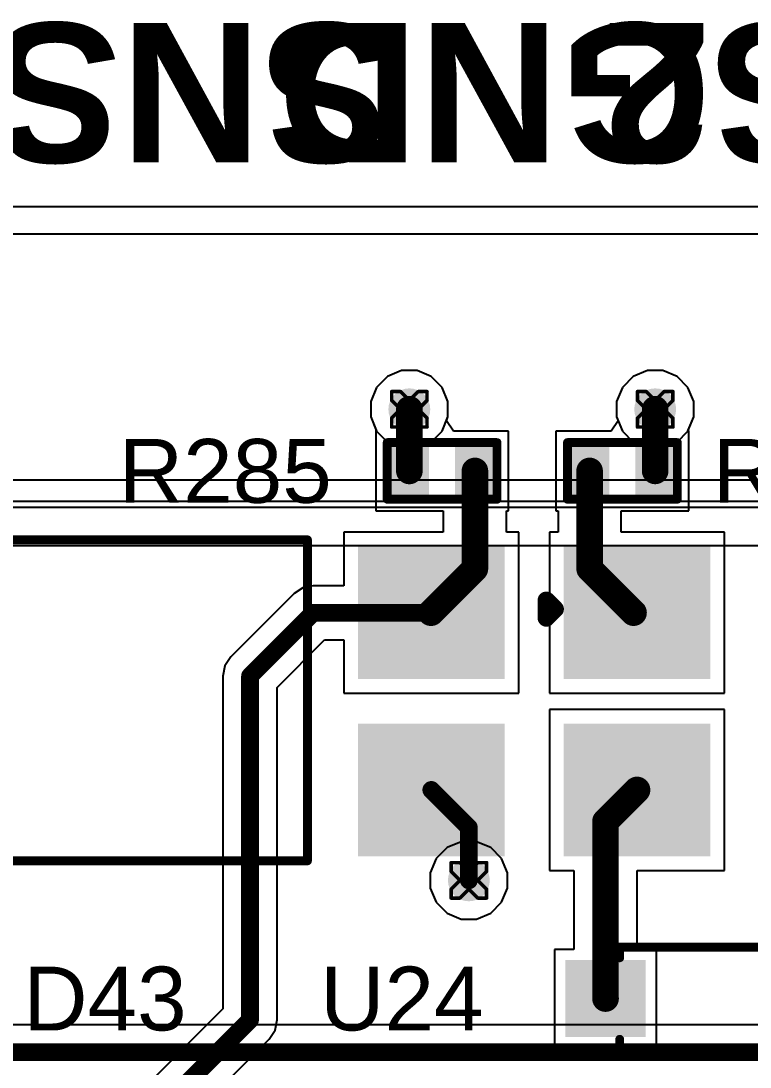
# Model space of a CAD drawing. Header units: inches. Extents: x -11 to 5379, y 0 to 5429.
# Drawn here: x 265.18 to 275.63, y 84.7 to 99.7 of the extents above; entities that cross this region are included whole.
import ezdxf

# ---------------------------------------------------------------- set-up
doc = ezdxf.new("R2010")
doc.units = ezdxf.units.IN
for name, color, linetype in [('Bottom Layer', 5, 'Continuous'), ('Drill Drawing', 1, 'Continuous'), ('GND', 16, 'Continuous'), ('PWR', 76, 'Continuous'), ('Top Layer', 1, 'Continuous'), ('Top Overlay', 2, 'Continuous'), ('Top Paste', 8, 'Continuous'), ('Top Solder', 216, 'Continuous'), ('Via Holes', 16, 'Continuous')]:
    doc.layers.add(name, color=color, linetype=linetype)
doc.styles.add('Arial', font='', dxfattribs={"height": 0.2})
doc.styles.add('Arial_Bold', font='', dxfattribs={"height": 0.2})
doc.styles.get('Arial').set_extended_font_data('Arial')
doc.styles.get('Arial_Bold').set_extended_font_data('Arial', bold=True)

# ---------------------------------------------------------------- blocks, each defined once
blk = doc.blocks.new('PC817C_147')
at = {"layer": 'Top Layer'}
for points in [[(-4.1, 2.17), (-4.1, 0.37), (-6.1, 0.37), (-6.1, 2.17)], [(6.1, 2.17), (6.1, 0.37), (4.1, 0.37), (4.1, 2.17)], [(-4.1, -0.37), (-4.1, -2.17), (-6.1, -2.17), (-6.1, -0.37)], [(6.1, -0.37), (6.1, -2.17), (4.1, -2.17), (4.1, -0.37)]]:
    blk.add_hatch(color=1, dxfattribs=at).paths.add_polyline_path(points)
at = {"layer": 'Top Paste'}
for points in [[(-4.1, 2.17), (-4.1, 0.37), (-6.1, 0.37), (-6.1, 2.17)], [(6.1, 2.17), (6.1, 0.37), (4.1, 0.37), (4.1, 2.17)], [(-4.1, -0.37), (-4.1, -2.17), (-6.1, -2.17), (-6.1, -0.37)], [(6.1, -0.37), (6.1, -2.17), (4.1, -2.17), (4.1, -0.37)]]:
    blk.add_hatch(color=8, dxfattribs=at).paths.add_polyline_path(points)
at = {"layer": 'Top Solder'}
for points in [[(-4.049, 2.221), (-4.049, 0.319), (-6.151, 0.319), (-6.151, 2.221)], [(6.151, 2.221), (6.151, 0.319), (4.049, 0.319), (4.049, 2.221)], [(-4.049, -0.319), (-4.049, -2.221), (-6.151, -2.221), (-6.151, -0.319)], [(6.151, -0.319), (6.151, -2.221), (4.049, -2.221), (4.049, -0.319)]]:
    blk.add_hatch(color=216, dxfattribs=at).paths.add_polyline_path(points)
at = {"layer": 'Top Overlay'}
for points in [[(-3.175, -2.286, 0.127, 0.127, 0), (-3.175, 2.314, 0.127, 0.127, 0)], [(-3.175, 2.314, 0.127, 0.127, 0), (3.325, 2.314, 0.127, 0.127, 0)], [(3.325, -2.286, 0.127, 0.127, 0), (3.325, 2.314, 0.127, 0.127, 0)], [(-6.401, 1.448, 0.25, 0.25, 0), (-6.274, 1.321, 0.25, 0.25, 0)], [(-6.401, 1.194, 0.25, 0.25, 0), (-6.401, 1.448, 0.25, 0.25, 0)], [(-6.401, 1.194, 0.25, 0.25, 0), (-6.274, 1.321, 0.25, 0.25, 0)], [(-3.175, -2.286, 0.127, 0.127, 0), (3.325, -2.286, 0.127, 0.127, 0)]]:
    blk.add_lwpolyline(points, format="xyseb", dxfattribs=at)
for points in [[(-3.207, 2.314, 0.0635, 0.0635, 1), (-3.143, 2.314, 0.0635, 0.0635, 1)], [(-3.207, 2.314, 0.0635, 0.0635, 1), (-3.143, 2.314, 0.0635, 0.0635, 1)], [(3.293, 2.314, 0.0635, 0.0635, 1), (3.357, 2.314, 0.0635, 0.0635, 1)], [(3.293, 2.314, 0.0635, 0.0635, 1), (3.357, 2.314, 0.0635, 0.0635, 1)], [(-6.463, 1.448, 0.125, 0.125, 1), (-6.338, 1.448, 0.125, 0.125, 1)], [(-6.463, 1.448, 0.125, 0.125, 1), (-6.338, 1.448, 0.125, 0.125, 1)], [(-6.336, 1.321, 0.125, 0.125, 1), (-6.211, 1.321, 0.125, 0.125, 1)], [(-6.336, 1.321, 0.125, 0.125, 1), (-6.211, 1.321, 0.125, 0.125, 1)], [(-6.463, 1.194, 0.125, 0.125, 1), (-6.338, 1.194, 0.125, 0.125, 1)], [(-6.463, 1.194, 0.125, 0.125, 1), (-6.338, 1.194, 0.125, 0.125, 1)], [(-3.207, -2.286, 0.0635, 0.0635, 1), (-3.143, -2.286, 0.0635, 0.0635, 1)], [(-3.207, -2.286, 0.0635, 0.0635, 1), (-3.143, -2.286, 0.0635, 0.0635, 1)], [(3.293, -2.286, 0.0635, 0.0635, 1), (3.357, -2.286, 0.0635, 0.0635, 1)], [(3.293, -2.286, 0.0635, 0.0635, 1), (3.357, -2.286, 0.0635, 0.0635, 1)]]:
    blk.add_lwpolyline(points, format="xyseb", close=True, dxfattribs=at)
blk = doc.blocks.new('PC817C_149')
at = {"layer": 'Top Layer'}
for points in [[(-4.1, 2.17), (-4.1, 0.37), (-6.1, 0.37), (-6.1, 2.17)], [(6.1, 2.17), (6.1, 0.37), (4.1, 0.37), (4.1, 2.17)], [(-4.1, -0.37), (-4.1, -2.17), (-6.1, -2.17), (-6.1, -0.37)], [(6.1, -0.37), (6.1, -2.17), (4.1, -2.17), (4.1, -0.37)]]:
    blk.add_hatch(color=1, dxfattribs=at).paths.add_polyline_path(points)
at = {"layer": 'Top Paste'}
for points in [[(-4.1, 2.17), (-4.1, 0.37), (-6.1, 0.37), (-6.1, 2.17)], [(6.1, 2.17), (6.1, 0.37), (4.1, 0.37), (4.1, 2.17)], [(-4.1, -0.37), (-4.1, -2.17), (-6.1, -2.17), (-6.1, -0.37)], [(6.1, -0.37), (6.1, -2.17), (4.1, -2.17), (4.1, -0.37)]]:
    blk.add_hatch(color=8, dxfattribs=at).paths.add_polyline_path(points)
at = {"layer": 'Top Solder'}
for points in [[(-4.049, 2.221), (-4.049, 0.319), (-6.151, 0.319), (-6.151, 2.221)], [(6.151, 2.221), (6.151, 0.319), (4.049, 0.319), (4.049, 2.221)], [(-4.049, -0.319), (-4.049, -2.221), (-6.151, -2.221), (-6.151, -0.319)], [(6.151, -0.319), (6.151, -2.221), (4.049, -2.221), (4.049, -0.319)]]:
    blk.add_hatch(color=216, dxfattribs=at).paths.add_polyline_path(points)
at = {"layer": 'Top Overlay'}
for points in [[(-3.175, -2.286, 0.127, 0.127, 0), (-3.175, 2.314, 0.127, 0.127, 0)], [(-3.175, 2.314, 0.127, 0.127, 0), (3.325, 2.314, 0.127, 0.127, 0)], [(3.325, -2.286, 0.127, 0.127, 0), (3.325, 2.314, 0.127, 0.127, 0)], [(-6.401, 1.448, 0.25, 0.25, 0), (-6.274, 1.321, 0.25, 0.25, 0)], [(-6.401, 1.194, 0.25, 0.25, 0), (-6.401, 1.448, 0.25, 0.25, 0)], [(-6.401, 1.194, 0.25, 0.25, 0), (-6.274, 1.321, 0.25, 0.25, 0)], [(-3.175, -2.286, 0.127, 0.127, 0), (3.325, -2.286, 0.127, 0.127, 0)]]:
    blk.add_lwpolyline(points, format="xyseb", dxfattribs=at)
for points in [[(-3.207, 2.314, 0.0635, 0.0635, 1), (-3.143, 2.314, 0.0635, 0.0635, 1)], [(-3.207, 2.314, 0.0635, 0.0635, 1), (-3.143, 2.314, 0.0635, 0.0635, 1)], [(3.293, 2.314, 0.0635, 0.0635, 1), (3.357, 2.314, 0.0635, 0.0635, 1)], [(3.293, 2.314, 0.0635, 0.0635, 1), (3.357, 2.314, 0.0635, 0.0635, 1)], [(-6.463, 1.448, 0.125, 0.125, 1), (-6.338, 1.448, 0.125, 0.125, 1)], [(-6.463, 1.448, 0.125, 0.125, 1), (-6.338, 1.448, 0.125, 0.125, 1)], [(-6.336, 1.321, 0.125, 0.125, 1), (-6.211, 1.321, 0.125, 0.125, 1)], [(-6.336, 1.321, 0.125, 0.125, 1), (-6.211, 1.321, 0.125, 0.125, 1)], [(-6.463, 1.194, 0.125, 0.125, 1), (-6.338, 1.194, 0.125, 0.125, 1)], [(-6.463, 1.194, 0.125, 0.125, 1), (-6.338, 1.194, 0.125, 0.125, 1)], [(-3.207, -2.286, 0.0635, 0.0635, 1), (-3.143, -2.286, 0.0635, 0.0635, 1)], [(-3.207, -2.286, 0.0635, 0.0635, 1), (-3.143, -2.286, 0.0635, 0.0635, 1)], [(3.293, -2.286, 0.0635, 0.0635, 1), (3.357, -2.286, 0.0635, 0.0635, 1)], [(3.293, -2.286, 0.0635, 0.0635, 1), (3.357, -2.286, 0.0635, 0.0635, 1)]]:
    blk.add_lwpolyline(points, format="xyseb", close=True, dxfattribs=at)
blk = doc.blocks.new('R___0402_225')
at = {"layer": 'Top Layer'}
for points in [[(-0.699, -0.318), (-0.699, 0.318), (-0.241, 0.318), (-0.241, -0.318)], [(0.241, -0.318), (0.241, 0.318), (0.699, 0.318), (0.699, -0.318)]]:
    blk.add_hatch(color=1, dxfattribs=at).paths.add_polyline_path(points)
at = {"layer": 'Top Paste'}
for points in [[(-0.699, -0.318), (-0.699, 0.318), (-0.241, 0.318), (-0.241, -0.318)], [(0.241, -0.318), (0.241, 0.318), (0.699, 0.318), (0.699, -0.318)]]:
    blk.add_hatch(color=8, dxfattribs=at).paths.add_polyline_path(points)
at = {"layer": 'Top Solder'}
for points in [[(-0.754, -0.373), (-0.754, 0.373), (-0.186, 0.373), (-0.186, -0.373)], [(0.186, -0.373), (0.186, 0.373), (0.754, 0.373), (0.754, -0.373)]]:
    blk.add_hatch(color=216, dxfattribs=at).paths.add_polyline_path(points)
at = {"layer": 'Top Overlay'}
for points in [[(-0.787, 0.406, 0.127, 0.127, 0), (-0.787, -0.406, 0.127, 0.127, 0)], [(0.787, 0.406, 0.127, 0.127, 0), (-0.787, 0.406, 0.127, 0.127, 0)], [(0.787, 0.406, 0.127, 0.127, 0), (0.787, -0.406, 0.127, 0.127, 0)], [(0.787, -0.406, 0.127, 0.127, 0), (-0.787, -0.406, 0.127, 0.127, 0)], [(0.813, -0.432, 0.00323, 0.00323, 0), (-0.813, -0.432, 0.00323, 0.00323, 0)]]:
    blk.add_lwpolyline(points, format="xyseb", dxfattribs=at)
for points in [[(-0.819, 0.406, 0.0635, 0.0635, 1), (-0.756, 0.406, 0.0635, 0.0635, 1)], [(-0.819, 0.406, 0.0635, 0.0635, 1), (-0.756, 0.406, 0.0635, 0.0635, 1)], [(0.756, 0.406, 0.0635, 0.0635, 1), (0.819, 0.406, 0.0635, 0.0635, 1)], [(0.756, 0.406, 0.0635, 0.0635, 1), (0.819, 0.406, 0.0635, 0.0635, 1)], [(-0.819, -0.406, 0.0635, 0.0635, 1), (-0.756, -0.406, 0.0635, 0.0635, 1)], [(-0.819, -0.406, 0.0635, 0.0635, 1), (-0.756, -0.406, 0.0635, 0.0635, 1)], [(-0.814, -0.432, 0.00161, 0.00161, 1), (-0.812, -0.432, 0.00161, 0.00161, 1)], [(0.756, -0.406, 0.0635, 0.0635, 1), (0.819, -0.406, 0.0635, 0.0635, 1)], [(0.756, -0.406, 0.0635, 0.0635, 1), (0.819, -0.406, 0.0635, 0.0635, 1)], [(0.812, -0.432, 0.00161, 0.00161, 1), (0.814, -0.432, 0.00161, 0.00161, 1)]]:
    blk.add_lwpolyline(points, format="xyseb", close=True, dxfattribs=at)
blk = doc.blocks.new('R___0402_233')
at = {"layer": 'Top Layer'}
for points in [[(-0.699, -0.318), (-0.699, 0.318), (-0.241, 0.318), (-0.241, -0.318)], [(0.241, -0.318), (0.241, 0.318), (0.699, 0.318), (0.699, -0.318)]]:
    blk.add_hatch(color=1, dxfattribs=at).paths.add_polyline_path(points)
at = {"layer": 'Top Paste'}
for points in [[(-0.699, -0.318), (-0.699, 0.318), (-0.241, 0.318), (-0.241, -0.318)], [(0.241, -0.318), (0.241, 0.318), (0.699, 0.318), (0.699, -0.318)]]:
    blk.add_hatch(color=8, dxfattribs=at).paths.add_polyline_path(points)
at = {"layer": 'Top Solder'}
for points in [[(-0.754, -0.373), (-0.754, 0.373), (-0.186, 0.373), (-0.186, -0.373)], [(0.186, -0.373), (0.186, 0.373), (0.754, 0.373), (0.754, -0.373)]]:
    blk.add_hatch(color=216, dxfattribs=at).paths.add_polyline_path(points)
at = {"layer": 'Top Overlay'}
for points in [[(-0.787, 0.406, 0.127, 0.127, 0), (-0.787, -0.406, 0.127, 0.127, 0)], [(0.787, 0.406, 0.127, 0.127, 0), (-0.787, 0.406, 0.127, 0.127, 0)], [(0.787, 0.406, 0.127, 0.127, 0), (0.787, -0.406, 0.127, 0.127, 0)], [(0.787, -0.406, 0.127, 0.127, 0), (-0.787, -0.406, 0.127, 0.127, 0)], [(0.813, -0.432, 0.00323, 0.00323, 0), (-0.813, -0.432, 0.00323, 0.00323, 0)]]:
    blk.add_lwpolyline(points, format="xyseb", dxfattribs=at)
for points in [[(-0.819, 0.406, 0.0635, 0.0635, 1), (-0.756, 0.406, 0.0635, 0.0635, 1)], [(-0.819, 0.406, 0.0635, 0.0635, 1), (-0.756, 0.406, 0.0635, 0.0635, 1)], [(0.756, 0.406, 0.0635, 0.0635, 1), (0.819, 0.406, 0.0635, 0.0635, 1)], [(0.756, 0.406, 0.0635, 0.0635, 1), (0.819, 0.406, 0.0635, 0.0635, 1)], [(-0.819, -0.406, 0.0635, 0.0635, 1), (-0.756, -0.406, 0.0635, 0.0635, 1)], [(-0.819, -0.406, 0.0635, 0.0635, 1), (-0.756, -0.406, 0.0635, 0.0635, 1)], [(-0.814, -0.432, 0.00161, 0.00161, 1), (-0.812, -0.432, 0.00161, 0.00161, 1)], [(0.756, -0.406, 0.0635, 0.0635, 1), (0.819, -0.406, 0.0635, 0.0635, 1)], [(0.756, -0.406, 0.0635, 0.0635, 1), (0.819, -0.406, 0.0635, 0.0635, 1)], [(0.812, -0.432, 0.00161, 0.00161, 1), (0.814, -0.432, 0.00161, 0.00161, 1)]]:
    blk.add_lwpolyline(points, format="xyseb", close=True, dxfattribs=at)
blk = doc.blocks.new('SOD_123_538')
at = {"layer": 'Top Layer'}
for points in [[(-1.1, 0.45), (-1.1, -0.45), (-2.05, -0.45), (-2.05, 0.45)], [(2.05, 0.45), (2.05, -0.45), (1.1, -0.45), (1.1, 0.45)]]:
    blk.add_hatch(color=1, dxfattribs=at).paths.add_polyline_path(points)
at = {"layer": 'Top Overlay'}
for points in [[(0.965, 0.508), (2.819, 0.508), (2.819, 0.8), (0.965, 0.8)], [(2.12, -0.787), (2.819, -0.787), (2.819, 0.787), (2.12, 0.787)], [(0.965, -0.8), (2.819, -0.8), (2.819, -0.508), (0.965, -0.508)]]:
    blk.add_hatch(color=2, dxfattribs=at).paths.add_polyline_path(points)
at = {"layer": 'Top Paste'}
for points in [[(-1.1, 0.45), (-1.1, -0.45), (-2.05, -0.45), (-2.05, 0.45)], [(2.05, 0.45), (2.05, -0.45), (1.1, -0.45), (1.1, 0.45)]]:
    blk.add_hatch(color=8, dxfattribs=at).paths.add_polyline_path(points)
at = {"layer": 'Top Solder'}
for points in [[(-0.998, 0.552), (-0.998, -0.552), (-2.152, -0.552), (-2.152, 0.552)], [(2.152, 0.552), (2.152, -0.552), (0.998, -0.552), (0.998, 0.552)]]:
    blk.add_hatch(color=216, dxfattribs=at).paths.add_polyline_path(points)
at = {"layer": 'Top Overlay'}
for points in [[(-1.372, 0.584, 0.127, 0.127, 0), (-1.372, 0.737, 0.127, 0.127, 0)], [(-1.372, 0.737, 0.127, 0.127, 0), (0.965, 0.737, 0.127, 0.127, 0)], [(-1.372, -0.737, 0.127, 0.127, 0), (-1.372, -0.584, 0.127, 0.127, 0)], [(-1.372, -0.737, 0.127, 0.127, 0), (0.965, -0.737, 0.127, 0.127, 0)]]:
    blk.add_lwpolyline(points, format="xyseb", dxfattribs=at)
for points in [[(-1.403, 0.737, 0.0635, 0.0635, 1), (-1.34, 0.737, 0.0635, 0.0635, 1)], [(-1.403, 0.737, 0.0635, 0.0635, 1), (-1.34, 0.737, 0.0635, 0.0635, 1)], [(0.933, 0.737, 0.0635, 0.0635, 1), (0.997, 0.737, 0.0635, 0.0635, 1)], [(-1.403, 0.584, 0.0635, 0.0635, 1), (-1.34, 0.584, 0.0635, 0.0635, 1)], [(-1.403, -0.584, 0.0635, 0.0635, 1), (-1.34, -0.584, 0.0635, 0.0635, 1)], [(-1.403, -0.737, 0.0635, 0.0635, 1), (-1.34, -0.737, 0.0635, 0.0635, 1)], [(-1.403, -0.737, 0.0635, 0.0635, 1), (-1.34, -0.737, 0.0635, 0.0635, 1)], [(0.933, -0.737, 0.0635, 0.0635, 1), (0.997, -0.737, 0.0635, 0.0635, 1)]]:
    blk.add_lwpolyline(points, format="xyseb", close=True, dxfattribs=at)

msp = doc.modelspace()

# ---------------------------------------------------------------- hatches: boundary and pattern name
at = {"layer": 'Bottom Layer'}
h = msp.add_hatch(color=5, dxfattribs=at)
edge = h.paths.add_edge_path()
edge.add_arc((270.744, 94.131), 0.3, 0, 360)
h = msp.add_hatch(color=5, dxfattribs=at)
edge = h.paths.add_edge_path()
edge.add_arc((274.268, 94.131), 0.3, 0, 360)
h = msp.add_hatch(color=5, dxfattribs=at)
edge = h.paths.add_edge_path()
edge.add_arc((271.597, 87.38), 0.3, 0, 360)
at = {"layer": 'GND'}
h = msp.add_hatch(color=16, dxfattribs=at)
edge = h.paths.add_edge_path()
edge.add_arc((270.744, 94.131), 0.3, 0, 360)
h = msp.add_hatch(color=16, dxfattribs=at)
edge = h.paths.add_edge_path()
edge.add_arc((274.268, 94.131), 0.3, 0, 360)
h = msp.add_hatch(color=16, dxfattribs=at)
edge = h.paths.add_edge_path()
edge.add_arc((271.597, 87.38), 0.3, 0, 360)
at = {"layer": 'PWR'}
h = msp.add_hatch(color=76, dxfattribs=at)
edge = h.paths.add_edge_path()
edge.add_arc((270.744, 94.131), 0.3, 0, 360)
h = msp.add_hatch(color=76, dxfattribs=at)
edge = h.paths.add_edge_path()
edge.add_arc((274.268, 94.131), 0.3, 0, 360)
h = msp.add_hatch(color=76, dxfattribs=at)
edge = h.paths.add_edge_path()
edge.add_arc((271.597, 87.38), 0.3, 0, 360)
at = {"layer": 'Top Layer'}
h = msp.add_hatch(color=1, dxfattribs=at)
edge = h.paths.add_edge_path()
edge.add_arc((270.744, 94.131), 0.3, 0, 360)
h = msp.add_hatch(color=1, dxfattribs=at)
edge = h.paths.add_edge_path()
edge.add_arc((274.268, 94.131), 0.3, 0, 360)
h = msp.add_hatch(color=1, dxfattribs=at)
edge = h.paths.add_edge_path()
edge.add_arc((271.597, 87.38), 0.3, 0, 360)
at = {"layer": 'Via Holes'}
h = msp.add_hatch(color=7, dxfattribs=at)
edge = h.paths.add_edge_path()
edge.add_arc((270.744, 94.131), 0.15, 0, 360)
h = msp.add_hatch(color=7, dxfattribs=at)
edge = h.paths.add_edge_path()
edge.add_arc((274.268, 94.131), 0.15, 0, 360)
h = msp.add_hatch(color=7, dxfattribs=at)
edge = h.paths.add_edge_path()
edge.add_arc((271.597, 87.38), 0.15, 0, 360)

# ---------------------------------------------------------------- linework, layer by layer
at = {"layer": 'Bottom Layer'}
for p, q in [((310.439, 97.035), (219.431, 97.035)), ((219.431, 96.647), (310.439, 96.647)), ((274.158, 94.685), (273.954, 94.6)), ((274.378, 94.685), (274.158, 94.685)), ((274.582, 94.6), (274.378, 94.685)), ((273.954, 94.6), (273.798, 94.445)), ((274.737, 94.445), (274.582, 94.6)), ((273.798, 94.445), (273.714, 94.241)), ((274.822, 94.241), (274.737, 94.445)), ((273.714, 94.241), (273.714, 94.021)), ((274.822, 94.021), (274.822, 94.241)), ((273.714, 94.021), (273.798, 93.817)), ((274.737, 93.817), (274.822, 94.021)), ((273.798, 93.817), (273.954, 93.661)), ((274.582, 93.661), (274.737, 93.817)), ((273.954, 93.661), (274.158, 93.577)), ((274.158, 93.577), (274.378, 93.577)), ((274.378, 93.577), (274.582, 93.661)), ((310.54, 93.116), (226.746, 93.116)), ((226.907, 92.728), (310.54, 92.728)), ((292.215, 85.307), (233.635, 85.307))]:
    msp.add_line(p, q, dxfattribs=at)
msp.add_lwpolyline([(233.635, 84.918, 0.254, 0.254, 0), (292.215, 84.918, 0.254, 0.254, 0)], format="xyseb", dxfattribs=at)
at = {"layer": 'Drill Drawing'}
for points in [[(270.49, 94.258, 0.0508, 0.0508, 0), (270.49, 94.385, 0.0508, 0.0508, 0)], [(270.49, 94.385, 0.0508, 0.0508, 0), (270.617, 94.385, 0.0508, 0.0508, 0)], [(270.617, 94.385, 0.0508, 0.0508, 0), (270.744, 94.258, 0.0508, 0.0508, 0)], [(270.744, 94.258, 0.0508, 0.0508, 0), (270.871, 94.385, 0.0508, 0.0508, 0)], [(270.871, 94.385, 0.0508, 0.0508, 0), (270.998, 94.385, 0.0508, 0.0508, 0)], [(270.998, 94.258, 0.0508, 0.0508, 0), (270.998, 94.385, 0.0508, 0.0508, 0)], [(274.014, 94.258, 0.0508, 0.0508, 0), (274.014, 94.385, 0.0508, 0.0508, 0)], [(274.014, 94.385, 0.0508, 0.0508, 0), (274.141, 94.385, 0.0508, 0.0508, 0)], [(274.141, 94.385, 0.0508, 0.0508, 0), (274.268, 94.258, 0.0508, 0.0508, 0)], [(274.268, 94.258, 0.0508, 0.0508, 0), (274.395, 94.385, 0.0508, 0.0508, 0)], [(274.395, 94.385, 0.0508, 0.0508, 0), (274.522, 94.385, 0.0508, 0.0508, 0)], [(274.522, 94.258, 0.0508, 0.0508, 0), (274.522, 94.385, 0.0508, 0.0508, 0)], [(270.49, 94.258, 0.0508, 0.0508, 0), (270.617, 94.131, 0.0508, 0.0508, 0)], [(270.871, 94.131, 0.0508, 0.0508, 0), (270.998, 94.258, 0.0508, 0.0508, 0)], [(274.014, 94.258, 0.0508, 0.0508, 0), (274.141, 94.131, 0.0508, 0.0508, 0)], [(274.395, 94.131, 0.0508, 0.0508, 0), (274.522, 94.258, 0.0508, 0.0508, 0)], [(270.49, 94.004, 0.0508, 0.0508, 0), (270.617, 94.131, 0.0508, 0.0508, 0)], [(270.49, 93.877, 0.0508, 0.0508, 0), (270.49, 94.004, 0.0508, 0.0508, 0)], [(270.617, 93.877, 0.0508, 0.0508, 0), (270.744, 94.004, 0.0508, 0.0508, 0)], [(270.744, 94.004, 0.0508, 0.0508, 0), (270.871, 93.877, 0.0508, 0.0508, 0)], [(270.871, 94.131, 0.0508, 0.0508, 0), (270.998, 94.004, 0.0508, 0.0508, 0)], [(270.998, 93.877, 0.0508, 0.0508, 0), (270.998, 94.004, 0.0508, 0.0508, 0)], [(274.014, 94.004, 0.0508, 0.0508, 0), (274.141, 94.131, 0.0508, 0.0508, 0)], [(274.014, 93.877, 0.0508, 0.0508, 0), (274.014, 94.004, 0.0508, 0.0508, 0)], [(274.141, 93.877, 0.0508, 0.0508, 0), (274.268, 94.004, 0.0508, 0.0508, 0)], [(274.268, 94.004, 0.0508, 0.0508, 0), (274.395, 93.877, 0.0508, 0.0508, 0)], [(274.395, 94.131, 0.0508, 0.0508, 0), (274.522, 94.004, 0.0508, 0.0508, 0)], [(274.522, 93.877, 0.0508, 0.0508, 0), (274.522, 94.004, 0.0508, 0.0508, 0)], [(270.49, 93.877, 0.0508, 0.0508, 0), (270.617, 93.877, 0.0508, 0.0508, 0)], [(270.871, 93.877, 0.0508, 0.0508, 0), (270.998, 93.877, 0.0508, 0.0508, 0)], [(274.014, 93.877, 0.0508, 0.0508, 0), (274.141, 93.877, 0.0508, 0.0508, 0)], [(274.395, 93.877, 0.0508, 0.0508, 0), (274.522, 93.877, 0.0508, 0.0508, 0)], [(271.343, 87.507, 0.0508, 0.0508, 0), (271.343, 87.634, 0.0508, 0.0508, 0)], [(271.343, 87.634, 0.0508, 0.0508, 0), (271.47, 87.634, 0.0508, 0.0508, 0)], [(271.47, 87.634, 0.0508, 0.0508, 0), (271.597, 87.507, 0.0508, 0.0508, 0)], [(271.597, 87.507, 0.0508, 0.0508, 0), (271.724, 87.634, 0.0508, 0.0508, 0)], [(271.724, 87.634, 0.0508, 0.0508, 0), (271.851, 87.634, 0.0508, 0.0508, 0)], [(271.851, 87.507, 0.0508, 0.0508, 0), (271.851, 87.634, 0.0508, 0.0508, 0)], [(271.343, 87.507, 0.0508, 0.0508, 0), (271.47, 87.38, 0.0508, 0.0508, 0)], [(271.724, 87.38, 0.0508, 0.0508, 0), (271.851, 87.507, 0.0508, 0.0508, 0)], [(271.343, 87.253, 0.0508, 0.0508, 0), (271.47, 87.38, 0.0508, 0.0508, 0)], [(271.343, 87.126, 0.0508, 0.0508, 0), (271.343, 87.253, 0.0508, 0.0508, 0)], [(271.47, 87.126, 0.0508, 0.0508, 0), (271.597, 87.253, 0.0508, 0.0508, 0)], [(271.597, 87.253, 0.0508, 0.0508, 0), (271.724, 87.126, 0.0508, 0.0508, 0)], [(271.724, 87.38, 0.0508, 0.0508, 0), (271.851, 87.253, 0.0508, 0.0508, 0)], [(271.851, 87.126, 0.0508, 0.0508, 0), (271.851, 87.253, 0.0508, 0.0508, 0)], [(271.343, 87.126, 0.0508, 0.0508, 0), (271.47, 87.126, 0.0508, 0.0508, 0)], [(271.724, 87.126, 0.0508, 0.0508, 0), (271.851, 87.126, 0.0508, 0.0508, 0)]]:
    msp.add_lwpolyline(points, format="xyseb", dxfattribs=at)
for points in [[(270.478, 94.385, 0.0254, 0.0254, 1), (270.503, 94.385, 0.0254, 0.0254, 1)], [(270.478, 94.385, 0.0254, 0.0254, 1), (270.503, 94.385, 0.0254, 0.0254, 1)], [(270.605, 94.385, 0.0254, 0.0254, 1), (270.63, 94.385, 0.0254, 0.0254, 1)], [(270.605, 94.385, 0.0254, 0.0254, 1), (270.63, 94.385, 0.0254, 0.0254, 1)], [(270.859, 94.385, 0.0254, 0.0254, 1), (270.884, 94.385, 0.0254, 0.0254, 1)], [(270.859, 94.385, 0.0254, 0.0254, 1), (270.884, 94.385, 0.0254, 0.0254, 1)], [(270.986, 94.385, 0.0254, 0.0254, 1), (271.011, 94.385, 0.0254, 0.0254, 1)], [(270.986, 94.385, 0.0254, 0.0254, 1), (271.011, 94.385, 0.0254, 0.0254, 1)], [(274.001, 94.385, 0.0254, 0.0254, 1), (274.027, 94.385, 0.0254, 0.0254, 1)], [(274.001, 94.385, 0.0254, 0.0254, 1), (274.027, 94.385, 0.0254, 0.0254, 1)], [(274.128, 94.385, 0.0254, 0.0254, 1), (274.154, 94.385, 0.0254, 0.0254, 1)], [(274.128, 94.385, 0.0254, 0.0254, 1), (274.154, 94.385, 0.0254, 0.0254, 1)], [(274.382, 94.385, 0.0254, 0.0254, 1), (274.408, 94.385, 0.0254, 0.0254, 1)], [(274.382, 94.385, 0.0254, 0.0254, 1), (274.408, 94.385, 0.0254, 0.0254, 1)], [(274.509, 94.385, 0.0254, 0.0254, 1), (274.535, 94.385, 0.0254, 0.0254, 1)], [(274.509, 94.385, 0.0254, 0.0254, 1), (274.535, 94.385, 0.0254, 0.0254, 1)], [(270.478, 94.258, 0.0254, 0.0254, 1), (270.503, 94.258, 0.0254, 0.0254, 1)], [(270.478, 94.258, 0.0254, 0.0254, 1), (270.503, 94.258, 0.0254, 0.0254, 1)], [(270.732, 94.258, 0.0254, 0.0254, 1), (270.757, 94.258, 0.0254, 0.0254, 1)], [(270.732, 94.258, 0.0254, 0.0254, 1), (270.757, 94.258, 0.0254, 0.0254, 1)], [(270.986, 94.258, 0.0254, 0.0254, 1), (271.011, 94.258, 0.0254, 0.0254, 1)], [(270.986, 94.258, 0.0254, 0.0254, 1), (271.011, 94.258, 0.0254, 0.0254, 1)], [(274.001, 94.258, 0.0254, 0.0254, 1), (274.027, 94.258, 0.0254, 0.0254, 1)], [(274.001, 94.258, 0.0254, 0.0254, 1), (274.027, 94.258, 0.0254, 0.0254, 1)], [(274.255, 94.258, 0.0254, 0.0254, 1), (274.281, 94.258, 0.0254, 0.0254, 1)], [(274.255, 94.258, 0.0254, 0.0254, 1), (274.281, 94.258, 0.0254, 0.0254, 1)], [(274.509, 94.258, 0.0254, 0.0254, 1), (274.535, 94.258, 0.0254, 0.0254, 1)], [(274.509, 94.258, 0.0254, 0.0254, 1), (274.535, 94.258, 0.0254, 0.0254, 1)], [(270.478, 94.004, 0.0254, 0.0254, 1), (270.503, 94.004, 0.0254, 0.0254, 1)], [(270.478, 94.004, 0.0254, 0.0254, 1), (270.503, 94.004, 0.0254, 0.0254, 1)], [(270.605, 94.131, 0.0254, 0.0254, 1), (270.63, 94.131, 0.0254, 0.0254, 1)], [(270.605, 94.131, 0.0254, 0.0254, 1), (270.63, 94.131, 0.0254, 0.0254, 1)], [(270.732, 94.004, 0.0254, 0.0254, 1), (270.757, 94.004, 0.0254, 0.0254, 1)], [(270.732, 94.004, 0.0254, 0.0254, 1), (270.757, 94.004, 0.0254, 0.0254, 1)], [(270.859, 94.131, 0.0254, 0.0254, 1), (270.884, 94.131, 0.0254, 0.0254, 1)], [(270.859, 94.131, 0.0254, 0.0254, 1), (270.884, 94.131, 0.0254, 0.0254, 1)], [(270.986, 94.004, 0.0254, 0.0254, 1), (271.011, 94.004, 0.0254, 0.0254, 1)], [(270.986, 94.004, 0.0254, 0.0254, 1), (271.011, 94.004, 0.0254, 0.0254, 1)], [(274.001, 94.004, 0.0254, 0.0254, 1), (274.027, 94.004, 0.0254, 0.0254, 1)], [(274.001, 94.004, 0.0254, 0.0254, 1), (274.027, 94.004, 0.0254, 0.0254, 1)], [(274.128, 94.131, 0.0254, 0.0254, 1), (274.154, 94.131, 0.0254, 0.0254, 1)], [(274.128, 94.131, 0.0254, 0.0254, 1), (274.154, 94.131, 0.0254, 0.0254, 1)], [(274.255, 94.004, 0.0254, 0.0254, 1), (274.281, 94.004, 0.0254, 0.0254, 1)], [(274.255, 94.004, 0.0254, 0.0254, 1), (274.281, 94.004, 0.0254, 0.0254, 1)], [(274.382, 94.131, 0.0254, 0.0254, 1), (274.408, 94.131, 0.0254, 0.0254, 1)], [(274.382, 94.131, 0.0254, 0.0254, 1), (274.408, 94.131, 0.0254, 0.0254, 1)], [(274.509, 94.004, 0.0254, 0.0254, 1), (274.535, 94.004, 0.0254, 0.0254, 1)], [(274.509, 94.004, 0.0254, 0.0254, 1), (274.535, 94.004, 0.0254, 0.0254, 1)], [(270.478, 93.877, 0.0254, 0.0254, 1), (270.503, 93.877, 0.0254, 0.0254, 1)], [(270.478, 93.877, 0.0254, 0.0254, 1), (270.503, 93.877, 0.0254, 0.0254, 1)], [(270.605, 93.877, 0.0254, 0.0254, 1), (270.63, 93.877, 0.0254, 0.0254, 1)], [(270.605, 93.877, 0.0254, 0.0254, 1), (270.63, 93.877, 0.0254, 0.0254, 1)], [(270.859, 93.877, 0.0254, 0.0254, 1), (270.884, 93.877, 0.0254, 0.0254, 1)], [(270.859, 93.877, 0.0254, 0.0254, 1), (270.884, 93.877, 0.0254, 0.0254, 1)], [(270.986, 93.877, 0.0254, 0.0254, 1), (271.011, 93.877, 0.0254, 0.0254, 1)], [(270.986, 93.877, 0.0254, 0.0254, 1), (271.011, 93.877, 0.0254, 0.0254, 1)], [(274.001, 93.877, 0.0254, 0.0254, 1), (274.027, 93.877, 0.0254, 0.0254, 1)], [(274.001, 93.877, 0.0254, 0.0254, 1), (274.027, 93.877, 0.0254, 0.0254, 1)], [(274.128, 93.877, 0.0254, 0.0254, 1), (274.154, 93.877, 0.0254, 0.0254, 1)], [(274.128, 93.877, 0.0254, 0.0254, 1), (274.154, 93.877, 0.0254, 0.0254, 1)], [(274.382, 93.877, 0.0254, 0.0254, 1), (274.408, 93.877, 0.0254, 0.0254, 1)], [(274.382, 93.877, 0.0254, 0.0254, 1), (274.408, 93.877, 0.0254, 0.0254, 1)], [(274.509, 93.877, 0.0254, 0.0254, 1), (274.535, 93.877, 0.0254, 0.0254, 1)], [(274.509, 93.877, 0.0254, 0.0254, 1), (274.535, 93.877, 0.0254, 0.0254, 1)], [(271.331, 87.634, 0.0254, 0.0254, 1), (271.356, 87.634, 0.0254, 0.0254, 1)], [(271.331, 87.634, 0.0254, 0.0254, 1), (271.356, 87.634, 0.0254, 0.0254, 1)], [(271.458, 87.634, 0.0254, 0.0254, 1), (271.483, 87.634, 0.0254, 0.0254, 1)], [(271.458, 87.634, 0.0254, 0.0254, 1), (271.483, 87.634, 0.0254, 0.0254, 1)], [(271.712, 87.634, 0.0254, 0.0254, 1), (271.737, 87.634, 0.0254, 0.0254, 1)], [(271.712, 87.634, 0.0254, 0.0254, 1), (271.737, 87.634, 0.0254, 0.0254, 1)], [(271.839, 87.634, 0.0254, 0.0254, 1), (271.864, 87.634, 0.0254, 0.0254, 1)], [(271.839, 87.634, 0.0254, 0.0254, 1), (271.864, 87.634, 0.0254, 0.0254, 1)], [(271.331, 87.507, 0.0254, 0.0254, 1), (271.356, 87.507, 0.0254, 0.0254, 1)], [(271.331, 87.507, 0.0254, 0.0254, 1), (271.356, 87.507, 0.0254, 0.0254, 1)], [(271.585, 87.507, 0.0254, 0.0254, 1), (271.61, 87.507, 0.0254, 0.0254, 1)], [(271.585, 87.507, 0.0254, 0.0254, 1), (271.61, 87.507, 0.0254, 0.0254, 1)], [(271.839, 87.507, 0.0254, 0.0254, 1), (271.864, 87.507, 0.0254, 0.0254, 1)], [(271.839, 87.507, 0.0254, 0.0254, 1), (271.864, 87.507, 0.0254, 0.0254, 1)], [(271.331, 87.253, 0.0254, 0.0254, 1), (271.356, 87.253, 0.0254, 0.0254, 1)], [(271.331, 87.253, 0.0254, 0.0254, 1), (271.356, 87.253, 0.0254, 0.0254, 1)], [(271.458, 87.38, 0.0254, 0.0254, 1), (271.483, 87.38, 0.0254, 0.0254, 1)], [(271.458, 87.38, 0.0254, 0.0254, 1), (271.483, 87.38, 0.0254, 0.0254, 1)], [(271.585, 87.253, 0.0254, 0.0254, 1), (271.61, 87.253, 0.0254, 0.0254, 1)], [(271.585, 87.253, 0.0254, 0.0254, 1), (271.61, 87.253, 0.0254, 0.0254, 1)], [(271.712, 87.38, 0.0254, 0.0254, 1), (271.737, 87.38, 0.0254, 0.0254, 1)], [(271.712, 87.38, 0.0254, 0.0254, 1), (271.737, 87.38, 0.0254, 0.0254, 1)], [(271.839, 87.253, 0.0254, 0.0254, 1), (271.864, 87.253, 0.0254, 0.0254, 1)], [(271.839, 87.253, 0.0254, 0.0254, 1), (271.864, 87.253, 0.0254, 0.0254, 1)], [(271.331, 87.126, 0.0254, 0.0254, 1), (271.356, 87.126, 0.0254, 0.0254, 1)], [(271.331, 87.126, 0.0254, 0.0254, 1), (271.356, 87.126, 0.0254, 0.0254, 1)], [(271.458, 87.126, 0.0254, 0.0254, 1), (271.483, 87.126, 0.0254, 0.0254, 1)], [(271.458, 87.126, 0.0254, 0.0254, 1), (271.483, 87.126, 0.0254, 0.0254, 1)], [(271.712, 87.126, 0.0254, 0.0254, 1), (271.737, 87.126, 0.0254, 0.0254, 1)], [(271.712, 87.126, 0.0254, 0.0254, 1), (271.737, 87.126, 0.0254, 0.0254, 1)], [(271.839, 87.126, 0.0254, 0.0254, 1), (271.864, 87.126, 0.0254, 0.0254, 1)], [(271.839, 87.126, 0.0254, 0.0254, 1), (271.864, 87.126, 0.0254, 0.0254, 1)]]:
    msp.add_lwpolyline(points, format="xyseb", close=True, dxfattribs=at)
at = {"layer": 'GND'}
for p, q in [((270.634, 94.685), (270.431, 94.6)), ((270.855, 94.685), (270.634, 94.685)), ((271.058, 94.6), (270.855, 94.685)), ((274.158, 94.685), (273.954, 94.6)), ((274.378, 94.685), (274.158, 94.685)), ((274.582, 94.6), (274.378, 94.685)), ((270.431, 94.6), (270.275, 94.445)), ((271.214, 94.445), (271.058, 94.6)), ((273.954, 94.6), (273.798, 94.445)), ((274.737, 94.445), (274.582, 94.6)), ((270.275, 94.445), (270.19, 94.241)), ((271.298, 94.241), (271.214, 94.445)), ((273.798, 94.445), (273.714, 94.241)), ((274.822, 94.241), (274.737, 94.445)), ((270.19, 94.241), (270.19, 94.021)), ((271.298, 94.021), (271.298, 94.241)), ((273.714, 94.241), (273.714, 94.021)), ((274.822, 94.021), (274.822, 94.241)), ((270.19, 94.021), (270.275, 93.817)), ((271.214, 93.817), (271.298, 94.021)), ((273.714, 94.021), (273.798, 93.817)), ((274.737, 93.817), (274.822, 94.021)), ((270.275, 93.817), (270.431, 93.661)), ((271.058, 93.661), (271.214, 93.817)), ((273.798, 93.817), (273.954, 93.661)), ((274.582, 93.661), (274.737, 93.817)), ((270.431, 93.661), (270.634, 93.577)), ((270.634, 93.577), (270.855, 93.577)), ((270.855, 93.577), (271.058, 93.661)), ((273.954, 93.661), (274.158, 93.577)), ((274.158, 93.577), (274.378, 93.577)), ((274.378, 93.577), (274.582, 93.661))]:
    msp.add_line(p, q, dxfattribs=at)
at = {"layer": 'PWR'}
for p, q in [((270.634, 94.685), (270.431, 94.6)), ((270.855, 94.685), (270.634, 94.685)), ((271.058, 94.6), (270.855, 94.685)), ((270.431, 94.6), (270.275, 94.445)), ((271.214, 94.445), (271.058, 94.6)), ((270.275, 94.445), (270.19, 94.241)), ((271.298, 94.241), (271.214, 94.445)), ((270.19, 94.241), (270.19, 94.021)), ((271.298, 94.021), (271.298, 94.241)), ((270.19, 94.021), (270.275, 93.817)), ((271.214, 93.817), (271.298, 94.021)), ((270.275, 93.817), (270.431, 93.661)), ((271.058, 93.661), (271.214, 93.817)), ((270.431, 93.661), (270.634, 93.577)), ((270.634, 93.577), (270.855, 93.577)), ((270.855, 93.577), (271.058, 93.661)), ((280.06, 92.812), (259.867, 92.812)), ((206.578, 92.177), (279.425, 92.177)), ((271.487, 87.934), (271.284, 87.849)), ((271.708, 87.934), (271.487, 87.934)), ((271.911, 87.849), (271.708, 87.934)), ((271.284, 87.849), (271.128, 87.694)), ((272.067, 87.694), (271.911, 87.849)), ((271.128, 87.694), (271.043, 87.49)), ((272.151, 87.49), (272.067, 87.694)), ((271.043, 87.49), (271.043, 87.27)), ((272.151, 87.27), (272.151, 87.49)), ((271.043, 87.27), (271.128, 87.066)), ((272.067, 87.066), (272.151, 87.27)), ((271.128, 87.066), (271.284, 86.91)), ((271.911, 86.91), (272.067, 87.066)), ((271.284, 86.91), (271.487, 86.826)), ((271.487, 86.826), (271.708, 86.826)), ((271.708, 86.826), (271.911, 86.91))]:
    msp.add_line(p, q, dxfattribs=at)
at = {"layer": 'Top Layer'}
for p, q in [((270.634, 94.685), (270.431, 94.6)), ((270.855, 94.685), (270.634, 94.685)), ((271.058, 94.6), (270.855, 94.685)), ((274.158, 94.685), (273.954, 94.6)), ((274.378, 94.685), (274.158, 94.685)), ((274.582, 94.6), (274.378, 94.685)), ((270.431, 94.6), (270.275, 94.445)), ((271.214, 94.445), (271.058, 94.6)), ((273.954, 94.6), (273.798, 94.445)), ((274.737, 94.445), (274.582, 94.6)), ((270.275, 94.445), (270.19, 94.241)), ((271.298, 94.241), (271.214, 94.445)), ((273.798, 94.445), (273.714, 94.241)), ((274.822, 94.241), (274.737, 94.445)), ((270.19, 94.241), (270.19, 94.021)), ((271.298, 94.021), (271.298, 94.241)), ((273.714, 94.241), (273.714, 94.021)), ((274.822, 94.021), (274.822, 94.241)), ((270.19, 94.021), (270.269, 93.831)), ((271.276, 93.968), (271.298, 94.021)), ((273.714, 94.021), (273.736, 93.968)), ((274.743, 93.831), (274.822, 94.021)), ((271.375, 93.82), (271.276, 93.968)), ((273.736, 93.968), (273.637, 93.82)), ((270.269, 93.831), (270.262, 93.82)), ((270.262, 93.82), (270.262, 93.82)), ((270.262, 93.82), (270.262, 92.677)), ((272.167, 93.82), (271.375, 93.82)), ((272.167, 92.677), (272.167, 93.82)), ((273.637, 93.82), (272.845, 93.82)), ((272.845, 93.82), (272.845, 92.677)), ((274.75, 93.82), (274.743, 93.831)), ((274.75, 92.677), (274.75, 93.82)), ((274.75, 93.82), (274.75, 93.82)), ((270.262, 92.677), (271.231, 92.677)), ((271.231, 92.677), (271.231, 92.37)), ((272.137, 92.37), (272.137, 92.677)), ((272.137, 92.677), (272.167, 92.677)), ((272.845, 92.677), (272.875, 92.677)), ((272.875, 92.677), (272.875, 92.37)), ((273.781, 92.37), (273.781, 92.677)), ((273.781, 92.677), (274.75, 92.677)), ((271.231, 92.37), (269.804, 92.37)), ((269.804, 92.37), (269.804, 91.603)), ((272.312, 92.37), (272.137, 92.37)), ((272.312, 90.062), (272.312, 92.37)), ((272.875, 92.37), (272.754, 92.37)), ((272.754, 92.37), (272.754, 90.062)), ((275.262, 92.37), (273.781, 92.37)), ((275.262, 90.062), (275.262, 92.37)), ((269.093, 91.489), (268.186, 90.582)), ((269.219, 91.573), (269.093, 91.489)), ((269.367, 91.603), (269.219, 91.573)), ((269.804, 91.603), (269.367, 91.603)), ((268.849, 90.146), (269.528, 90.826)), ((269.528, 90.826), (269.804, 90.826)), ((269.804, 90.826), (269.804, 90.062)), ((268.186, 90.582), (268.101, 90.456)), ((268.101, 90.456), (268.072, 90.307)), ((268.072, 90.307), (268.072, 85.54)), ((268.849, 85.379), (268.849, 90.146)), ((269.804, 90.062), (272.312, 90.062)), ((272.754, 90.062), (275.262, 90.062)), ((275.262, 89.83), (272.754, 89.83)), ((272.754, 89.83), (272.754, 87.522)), ((275.262, 87.522), (275.262, 89.83)), ((272.754, 87.522), (273.103, 87.522)), ((273.103, 87.522), (273.103, 86.39)), ((274.01, 86.39), (274.01, 87.522)), ((274.01, 87.522), (275.262, 87.522)), ((273.103, 86.39), (272.827, 86.39)), ((272.827, 86.39), (272.827, 84.982)), ((274.285, 86.39), (274.01, 86.39)), ((274.285, 84.982), (274.285, 86.39)), ((268.072, 85.54), (256.425, 73.893)), ((268.819, 85.231), (268.849, 85.379)), ((268.735, 85.105), (268.819, 85.231)), ((265.776, 82.146), (268.735, 85.105)), ((272.827, 84.982), (274.285, 84.982))]:
    msp.add_line(p, q, dxfattribs=at)
for points in [[(270.744, 93.248, 0.381, 0.381, 0), (270.744, 94.131, 0.381, 0.381, 0)], [(274.268, 93.248, 0.381, 0.381, 0), (274.268, 94.131, 0.381, 0.381, 0)], [(271.684, 91.846, 0.381, 0.381, 0), (271.684, 93.248, 0.381, 0.381, 0)], [(273.328, 91.846, 0.381, 0.381, 0), (273.328, 93.248, 0.381, 0.381, 0)], [(271.054, 91.216, 0.381, 0.381, 0), (271.684, 91.846, 0.381, 0.381, 0)], [(273.328, 91.846, 0.381, 0.381, 0), (273.958, 91.216, 0.381, 0.381, 0)], [(268.46, 90.307, 0.254, 0.254, 0), (269.367, 91.214, 0.254, 0.254, 0)], [(269.367, 91.214, 0.254, 0.254, 0), (271.061, 91.214, 0.254, 0.254, 0)], [(268.46, 85.379, 0.254, 0.254, 0), (268.46, 90.307, 0.254, 0.254, 0)], [(271.058, 88.676, 0.254, 0.254, 0), (271.597, 88.137, 0.254, 0.254, 0)], [(273.556, 88.225, 0.381, 0.381, 0), (274.008, 88.676, 0.381, 0.381, 0)], [(273.556, 85.686, 0.381, 0.381, 0), (273.556, 88.225, 0.381, 0.381, 0)], [(271.597, 87.38, 0.254, 0.254, 0), (271.597, 88.137, 0.254, 0.254, 0)], [(240.293, 57.212, 0.254, 0.254, 0), (268.46, 85.379, 0.254, 0.254, 0)]]:
    msp.add_lwpolyline(points, format="xyseb", dxfattribs=at)
for points in [[(270.649, 94.131, 0.191, 0.191, 1), (270.84, 94.131, 0.191, 0.191, 1)], [(274.173, 94.131, 0.191, 0.191, 1), (274.363, 94.131, 0.191, 0.191, 1)], [(270.649, 93.248, 0.191, 0.191, 1), (270.84, 93.248, 0.191, 0.191, 1)], [(271.589, 93.248, 0.191, 0.191, 1), (271.779, 93.248, 0.191, 0.191, 1)], [(273.233, 93.248, 0.191, 0.191, 1), (273.423, 93.248, 0.191, 0.191, 1)], [(274.173, 93.248, 0.191, 0.191, 1), (274.363, 93.248, 0.191, 0.191, 1)], [(271.589, 91.846, 0.191, 0.191, 1), (271.779, 91.846, 0.191, 0.191, 1)], [(271.589, 91.846, 0.191, 0.191, 1), (271.779, 91.846, 0.191, 0.191, 1)], [(273.233, 91.846, 0.191, 0.191, 1), (273.423, 91.846, 0.191, 0.191, 1)], [(273.233, 91.846, 0.191, 0.191, 1), (273.423, 91.846, 0.191, 0.191, 1)], [(269.304, 91.214, 0.127, 0.127, 1), (269.431, 91.214, 0.127, 0.127, 1)], [(269.304, 91.214, 0.127, 0.127, 1), (269.431, 91.214, 0.127, 0.127, 1)], [(270.959, 91.216, 0.191, 0.191, 1), (271.15, 91.216, 0.191, 0.191, 1)], [(270.997, 91.214, 0.127, 0.127, 1), (271.124, 91.214, 0.127, 0.127, 1)], [(273.863, 91.216, 0.191, 0.191, 1), (274.053, 91.216, 0.191, 0.191, 1)], [(268.397, 90.307, 0.127, 0.127, 1), (268.524, 90.307, 0.127, 0.127, 1)], [(268.397, 90.307, 0.127, 0.127, 1), (268.524, 90.307, 0.127, 0.127, 1)], [(270.995, 88.676, 0.127, 0.127, 1), (271.122, 88.676, 0.127, 0.127, 1)], [(273.913, 88.676, 0.191, 0.191, 1), (274.103, 88.676, 0.191, 0.191, 1)], [(273.461, 88.225, 0.191, 0.191, 1), (273.652, 88.225, 0.191, 0.191, 1)], [(273.461, 88.225, 0.191, 0.191, 1), (273.652, 88.225, 0.191, 0.191, 1)], [(271.534, 88.137, 0.127, 0.127, 1), (271.661, 88.137, 0.127, 0.127, 1)], [(271.534, 88.137, 0.127, 0.127, 1), (271.661, 88.137, 0.127, 0.127, 1)], [(271.534, 87.38, 0.127, 0.127, 1), (271.661, 87.38, 0.127, 0.127, 1)], [(273.461, 85.686, 0.191, 0.191, 1), (273.652, 85.686, 0.191, 0.191, 1)], [(268.397, 85.379, 0.127, 0.127, 1), (268.524, 85.379, 0.127, 0.127, 1)], [(268.397, 85.379, 0.127, 0.127, 1), (268.524, 85.379, 0.127, 0.127, 1)]]:
    msp.add_lwpolyline(points, format="xyseb", close=True, dxfattribs=at)

# ---------------------------------------------------------------- block references
at = {"rotation": 180}
for name, p in [('R___0402_233', (271.214, 93.248)), ('R___0402_225', (273.798, 93.248))]:
    msp.add_blockref(name, p, dxfattribs=at)
for name, p in [('PC817C_149', (265.958, 89.946)), ('PC817C_147', (279.108, 89.946)), ('SOD_123_538', (275.131, 85.686))]:
    msp.add_blockref(name, p)

# ---------------------------------------------------------------- texts
at = {"layer": 'Top Overlay', "style": 'Arial_Bold'}
for s, p in [('SNS1', (270.487, 99.669)), ('GND', (275.068, 99.669)), ('SNS2', (280.8, 99.669))]:
    msp.add_text(s, height=2, rotation=180, dxfattribs=at).set_placement(p)
at = {"layer": 'Top Overlay', "style": 'Arial'}
for s, p in [('R285', (266.579, 92.791)), ('R293', (275.094, 92.791)), ('D43', (265.209, 85.229)), ('U24', (269.465, 85.229))]:
    msp.add_text(s, height=0.9144, dxfattribs=at).set_placement(p)

doc.saveas('drawing.dxf')
